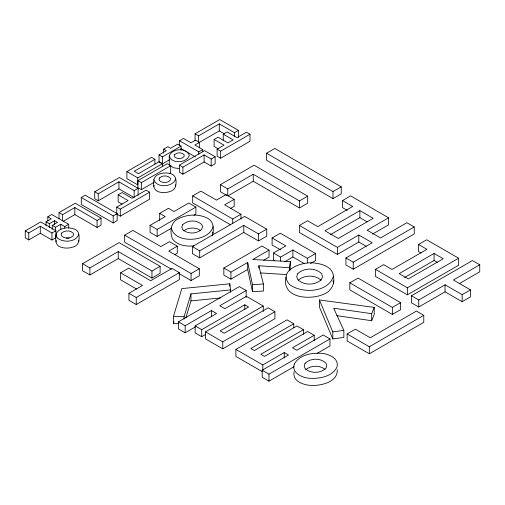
<?xml version="1.0" encoding="UTF-8"?>
<svg xmlns="http://www.w3.org/2000/svg" width="505" height="505" viewBox="0 0 505 505"><rect width="100%" height="100%" fill="white"/><g stroke="black" fill="none" stroke-linecap="round" stroke-linejoin="round"><path stroke-width="0.76" d="M289.333 270.844L289.333 267.726L290.4 261.647L252.809 259.494L269.051 250.114L269.051 257.14L263.635 260.264M290.129 270.194L290.4 261.647M78.799 234.301C76.116 242.356 63.756 242.798 57.703 238.322C51.933 231.435 64.305 226.638 69.905 228.026C73.528 228.393 78.553 229.983 78.799 234.301C79.721 239.2 79.083 245.43 73.433 246.913C69.412 248.384 64.899 248.529 60.834 247.153C55.171 245.758 55.417 239.32 55.986 234.724M333.401 276.178C328.319 292.988 301.725 293.657 289.542 284.53C276.702 269.784 303.821 260.82 314.912 263.124C322.442 263.894 332.896 267.195 333.401 276.178C335.484 284.542 330.219 292.401 322.253 294.813C308.7 300.14 281.493 297.899 285.975 277.056M55.986 241.75L56.27 240.487M153.886 179.471C155.256 173.903 162.364 172.723 167.275 173.019C175.178 173.366 177.097 178.694 175.671 186.029C174.301 191.603 167.199 192.784 162.288 192.487C154.379 192.14 152.459 186.812 153.886 179.471C156.133 188.428 173.032 187.323 175.671 179.01M153.886 186.496L154.164 185.31M169.257 155.988C171.662 148.255 187.191 147.29 189.318 155.502C186.844 163.178 171.41 164.194 169.257 155.988L169.257 163.014L169.844 165.173L173.404 167.736L178.865 168.563M193.989 245.935C186.471 246.591 177.457 245.506 172.552 239.111C169.63 232.268 170.488 222.389 178.044 218.88C187.027 214.272 198.446 213.558 207.555 218.223C213.968 221.304 214.183 229.737 212.258 235.57M294.144 371.693C291.745 382.348 306.264 385.965 314.344 385.435C323.452 385.094 338.06 381.111 337.214 369.692M184.098 319.109L184.098 316.768L190.959 293.878L230.608 289.914L229.769 283.797L181.813 288.595L173.499 316.288L173.499 323.314L178.795 323.553M185.865 317.885L190.959 300.904L190.959 293.878M173.499 323.314L173.947 321.818M213.041 226.587C209.518 242.097 174.017 244.54 171.334 227.597M371.693 313.693L374.211 307.393L319.387 299.957L319.387 306.983L332.808 338.943L343.861 337.403L343.861 330.377L333.647 308.189L371.693 313.693L371.693 320.719L336.753 315.663M371.693 320.719L374.211 314.419L374.211 307.393M298.221 280.281C304.231 274.796 315.057 274.714 321.066 280.237M305.575 369.906C310.67 365.248 319.728 365.001 325.037 369.395M183.757 230.842C188.416 227.225 196.054 227.029 200.731 230.697M163.645 153.053L163.645 149.152L167.862 146.715L170.538 148.262L177.659 144.152L181.068 146.122L181.068 150.023M47.805 220.691L47.805 216.79L51.769 214.505L68.712 224.289L68.712 228.191M81.261 197.474L85.219 195.189L117.166 213.634L117.166 220.66L113.202 222.945L81.261 204.5L81.261 197.474L113.202 215.919L117.166 213.634M179.527 145.427L179.527 140.744L183.485 138.458L190.972 142.776L195.555 140.131L199.481 142.391L199.481 147.858M162.541 166.757L162.541 163.633L137.821 177.905L137.821 184.931L126.894 178.618L126.894 171.599L151.538 157.364L154.915 159.315L154.915 163.999M25.25 230.873L40.728 221.935L55.91 230.703L55.91 237.729L51.952 240.014L40.286 233.278L28.772 239.932L25.25 237.899L25.25 230.873L28.772 232.906L40.286 226.259L51.952 232.988L55.91 230.703M134.153 197.638L118.927 188.851L98.241 200.794L94.725 198.762L94.725 191.736L119.369 177.507L138.111 188.327L138.111 195.353M195.082 140.819L195.082 133.793L219.725 119.565L238.467 130.385L238.467 137.411M59.034 218.842L59.034 212.599L75.245 203.237L101.025 218.122L101.025 225.148L97.067 227.433L74.841 214.6L63.27 221.278M169.756 159.675L162.433 163.904L159.024 161.935L159.024 154.909L166.322 150.692L163.645 149.152M46.043 225.735L46.043 221.828L51.289 218.804L47.805 216.79M154.915 159.315L134.229 171.258L138.446 173.695L159.201 161.707L162.541 163.633M94.725 191.736L98.241 193.768L118.927 181.825L134.153 190.612L138.111 188.327M195.082 133.793L198.604 135.826L219.29 123.883L234.509 132.67L238.467 130.385M159.024 154.909L162.433 156.878L181.068 146.122M59.034 212.599L62.588 214.65L74.841 207.58L97.067 220.407L101.025 218.122M46.043 221.828L49.307 223.715L54.553 220.685L57.488 222.383L52.242 225.407L52.242 229.314M198.604 142.852L219.29 130.909L224.58 133.964M199.481 142.391L194.892 145.042L202.745 149.575L202.745 151.917M52.242 225.407L55.506 227.294L60.751 224.264L64.747 226.575L68.712 224.289M154.309 182.191L141.343 189.672L137.897 187.683L137.897 180.657L167.237 163.721L170.684 165.709L170.684 172.735L169.32 173.524M118.157 194.848L122.122 192.563L132.026 198.282L146.109 190.145L149.625 192.178L149.625 199.204L120.285 216.146L116.769 214.114L116.769 207.088L128.062 200.567L118.157 194.848L118.157 201.874L122.122 204.159M218.078 148.76L214.12 146.475L214.12 139.449L218.002 137.202L227.906 142.921L233.152 139.891L223.248 134.178L223.248 140.422M223.248 134.178L227.136 131.931L237.041 137.65L246.465 132.209L249.988 134.242L249.988 141.261L220.647 158.204L217.125 156.171L217.125 149.145L224.018 145.169L214.12 139.449M137.897 180.657L141.343 182.652L170.684 165.709M179.527 140.744L198.781 151.86L202.745 149.575M179.382 165.135L204.538 150.61L215.143 156.727L215.143 163.753L211.178 166.044L204.102 161.953L182.898 174.193L179.382 172.161L179.382 165.135L182.898 167.168L204.102 154.928L211.178 159.018L215.143 156.727M116.769 207.088L120.285 209.12L149.625 192.178M217.125 149.145L220.647 151.178L249.988 134.242M159.668 220.401L159.668 213.381L168.436 208.319L174.004 211.532L188.794 202.991L195.889 207.082L195.889 214.107L193.851 215.288M171.422 269.197L124.659 242.198L124.659 235.172L132.897 230.419L160.88 246.579L169.421 241.649L177.274 246.181L177.274 253.207L174.648 254.722M230.678 224.864L192.683 202.928L192.683 195.902L200.921 191.149L216.475 200.125L226.006 194.627L234.162 199.336L234.162 206.362L230.76 208.325M266.577 153.242L274.815 148.483L341.228 186.831L341.228 193.851L332.991 198.61L266.577 160.262L266.577 153.242L332.991 191.584L341.228 186.831M82.574 263.705L119.098 242.615L160.117 266.299L160.117 273.325L151.961 278.034L118.258 258.579L89.89 274.954L82.574 270.724L82.574 263.705L89.89 267.928L118.258 251.553L151.961 271.008L160.117 266.299M227.098 195.58L220.369 191.698L220.369 184.672L254.072 165.211L307.678 196.161L307.678 203.187L299.446 207.94L253.239 181.263L227.768 195.965L227.768 188.939L253.239 174.238L299.446 200.914L307.678 196.161M171.422 228.235L157.15 236.473L150.061 232.376L150.061 225.35L165.236 216.594L159.668 213.381M150.061 225.35L157.15 229.447L195.889 207.082M234.162 199.336L224.637 204.841L240.948 214.259L240.948 218.943M120.619 272.814L128.781 268.105L150.66 280.736L172.016 268.414L179.332 272.637L179.332 279.663L136.249 304.534L128.933 300.311L128.933 293.285L142.505 285.451L120.619 272.814L120.619 279.839L136.533 289.03M177.274 246.181L168.733 251.111L199.311 268.767L199.311 275.787L191.073 280.546L178.877 273.502M192.683 195.902L232.717 219.012L240.948 214.259M192.38 246.617L244.685 216.418L266.722 229.137L266.722 236.163L258.491 240.917L243.77 232.42L199.696 257.866L192.38 253.643L192.38 246.617L199.696 250.84L243.77 225.394L258.491 233.891L266.722 229.137M128.933 293.285L136.249 297.514L179.332 272.637M124.659 235.172L191.073 273.521L199.311 268.767M280.597 249.893L272.1 244.988L272.1 237.962L280.332 233.209L315.562 253.548L315.562 260.574L310.493 263.496M223.835 268.035L230.924 272.126L247.696 262.442L247.696 269.468L230.924 279.151L223.835 275.055L223.835 268.035L261.956 246.023L269.051 250.114M366.182 246.295L358.802 242.034L337.378 254.406L299.402 232.483L299.402 225.457L307.564 220.748L317.778 226.644L352.705 206.482L342.485 200.586L342.485 207.612L347.251 210.364M342.485 200.586L350.647 195.877L388.616 217.8L388.616 224.82L372.488 234.131M274.758 260.788L273.47 260.043L273.47 253.018L285.824 245.891L272.1 237.962M359.869 210.623L324.949 230.785L338.293 238.486L373.214 218.324L359.869 210.623L359.869 217.649L330.32 234.705M273.47 253.018L280.565 257.114L292.913 249.981L307.324 258.301L315.562 253.548M195.284 326.937L185.165 332.776L178.379 328.856L178.379 321.83L239.376 286.613L246.162 290.533L246.162 297.559M284.46 261.887L292.913 257.007L304.704 263.818M178.379 321.83L185.165 325.75L211.469 310.562L216.582 313.51L195.151 325.883L195.151 332.909L201.71 336.696L205.75 334.36M246.162 290.533L219.782 305.765L224.889 308.713L246.396 296.302L263.244 306.03L263.244 311.49M299.402 225.457L337.378 247.381L358.802 235.008L372.223 242.76L345.919 257.948L345.919 264.974L353.235 269.197L414.239 233.979L414.239 226.953L406.916 222.73L380.536 237.962L367.116 230.211L388.616 217.8M195.151 325.883L201.71 329.67L244.792 304.799L248.605 306.996L205.522 331.867L205.522 338.893L222.755 348.841L274.909 318.731L274.909 311.705L268.199 307.835L224.207 333.237L220.161 330.901L263.244 306.03M345.919 257.948L353.235 262.171L414.239 226.953M205.522 331.867L222.755 341.822L274.909 311.705M349.813 282.832L358.045 278.078L400.591 302.64L400.591 309.666L392.36 314.419L349.813 289.857L349.813 282.832L392.36 307.393L400.591 302.64M262.127 371.573L235.886 356.423L235.886 349.397L287.048 319.861L293.759 323.737L293.759 327.638M418.519 244.483L426.681 239.774L458.628 258.219L458.628 265.245L407.39 294.825L375.442 276.38L375.442 269.354L383.598 264.645L391.987 269.487L426.908 249.325L418.519 244.483L418.519 251.509L421.101 252.999M293.759 323.737L250.827 348.519L254.337 350.546L296.959 325.933L303.442 329.677L303.442 334.36M434.073 253.466L399.152 273.628L408.305 278.911L443.226 258.749L434.073 253.466L434.073 260.492L404.524 277.548M303.442 329.677L260.82 354.289L264.481 356.397L307.633 331.482L314.192 335.269L314.192 340.73M235.886 349.397L262.802 364.938L284.227 352.566L288.494 355.034L262.19 370.222L262.19 377.248L268.976 381.168L294.055 366.687M314.192 335.269L292.54 347.768L296.807 350.236L323.194 335.004L329.98 338.924L329.98 345.944L317.102 353.38M375.442 269.354L407.39 287.8L458.628 258.219M262.19 370.222L268.976 374.142L329.98 338.924M479.75 264.778L453.37 280.01L470.445 289.87L470.445 296.896L462.138 301.693L445.056 291.833L418.752 307.021L411.43 302.792L411.43 295.772L472.427 260.548L479.75 264.778L479.75 271.804L459.455 283.52M347.143 333.944L355.375 329.191L370.247 337.769L416.455 311.093L423.777 315.322L423.777 322.348L369.332 353.778L347.143 340.97L347.143 333.944L369.332 346.752L423.777 315.322M411.43 295.772L418.752 299.995L445.056 284.807L462.138 294.668L470.445 289.87M319.387 299.957L332.808 331.918L343.861 330.377M66.168 238.082L69.185 238.139M190.959 300.904L220.502 297.95M247.696 262.442L252.5 284.675L263.408 284.012L263.408 291.038L252.5 291.701L247.696 269.468M173.499 316.288L184.098 316.768M258.831 268.13L258.831 265.788L289.333 267.726M260.397 272.915L286.202 274.55M359.869 217.649L367.211 221.884M434.073 260.492L437.343 262.373M180.853 148.533L185.505 151.216M186.831 151.986L195.46 156.967M220.369 184.672L227.768 188.939M126.894 171.599L137.821 177.905M258.831 265.788L263.408 284.012M333.073 280.628L333.401 283.204M78.635 240.09L78.799 241.327M212.889 232.098L213.041 233.613M175.551 184.824L175.671 186.029M462.138 294.668L462.138 301.693M445.056 284.807L445.056 291.833M418.752 299.995L418.752 307.021M407.39 287.8L407.39 294.825M392.36 307.393L392.36 314.419M369.332 346.752L369.332 353.778M358.802 235.008L358.802 242.034M353.235 262.171L353.235 269.197M337.378 247.381L337.378 254.406M332.991 191.584L332.991 198.61M332.808 331.918L332.808 338.943M307.324 258.301L307.324 262.985M299.446 200.914L299.446 207.94M292.913 249.981L292.913 257.007M284.227 352.566L284.227 358.032M280.565 257.114L280.565 261.016M268.976 374.142L268.976 381.168M262.802 364.938L262.802 370.405M258.491 233.891L258.491 240.917M253.239 174.238L253.239 181.263M252.5 284.675L252.5 291.701M244.792 304.799L244.792 309.477M243.77 225.394L243.77 232.42M234.509 132.67L234.509 136.577M232.717 219.012L232.717 223.696M230.924 272.126L230.924 279.151M230.608 289.914L230.608 292.256M229.769 283.797L229.769 286.139M222.755 341.822L222.755 348.841M220.647 151.178L220.647 158.204M219.29 123.883L219.29 130.909M211.469 310.562L211.469 316.805M211.178 159.018L211.178 166.044M204.102 154.928L204.102 161.953M201.71 329.67L201.71 336.696M199.696 250.84L199.696 257.866M198.781 151.86L198.781 154.202M198.604 135.826L198.604 142.069M191.073 273.521L191.073 280.546M185.165 325.75L185.165 332.776M182.898 167.168L182.898 174.193M162.433 156.878L162.433 163.904M157.15 229.447L157.15 236.473M151.961 271.008L151.961 278.034M141.343 182.652L141.343 189.672M136.249 297.514L136.249 304.534M134.153 190.612L134.153 196.855M120.285 209.12L120.285 216.146M118.927 181.825L118.927 188.851M118.258 251.553L118.258 258.579M113.202 215.919L113.202 222.945M98.241 193.768L98.241 200.794M97.067 220.407L97.067 227.433M89.89 267.928L89.89 274.954M74.841 207.58L74.841 214.6M64.747 226.575L64.747 228.134M62.588 214.65L62.588 220.893M60.751 224.264L60.751 229.731M55.506 227.294L55.506 231.195M54.553 220.685L54.553 224.592M51.952 232.988L51.952 240.014M49.307 223.715L49.307 227.616M40.286 226.259L40.286 233.278M28.772 232.906L28.772 239.932M294.301 364.067C291.139 373.201 302.836 378.024 310.127 378.308C319.741 378.769 331.76 376.736 336.784 367.514C339.953 358.417 328.206 353.588 320.953 353.279C311.339 352.78 299.332 354.863 294.301 364.067M61.604 233.127L61.155 234.516L61.604 235.898C64.564 238.859 70.119 238.814 73.073 235.879L73.553 234.49L73.13 233.108C70.163 230.141 64.571 230.185 61.604 233.127M297.66 273.735L296.725 276.62L297.66 279.499C303.814 285.653 315.354 285.559 321.508 279.454L322.499 276.576L321.622 273.691C315.455 267.524 303.833 267.618 297.66 273.735M159.498 177.975L159.056 179.262L159.441 180.55C162.174 183.29 167.325 183.201 170.059 180.506L170.501 179.218L170.116 177.93C167.382 175.191 162.231 175.279 159.498 177.975M174.68 154.637L174.301 155.742L174.642 156.847C177.028 159.233 181.491 159.144 183.864 156.79L184.256 155.673L183.927 154.562C181.541 152.156 177.066 152.289 174.68 154.637M182.608 224.788L181.819 227.092L182.532 229.39C187.488 234.352 196.761 234.156 201.703 229.257L202.518 226.941L201.836 224.624C196.874 219.637 187.563 219.909 182.608 224.788M305.083 363.297L304.206 365.822L304.969 368.341C310.36 373.763 320.498 373.58 325.895 368.252L326.773 365.734L326.009 363.209C320.618 357.792 310.48 357.969 305.083 363.297"/></g></svg>
